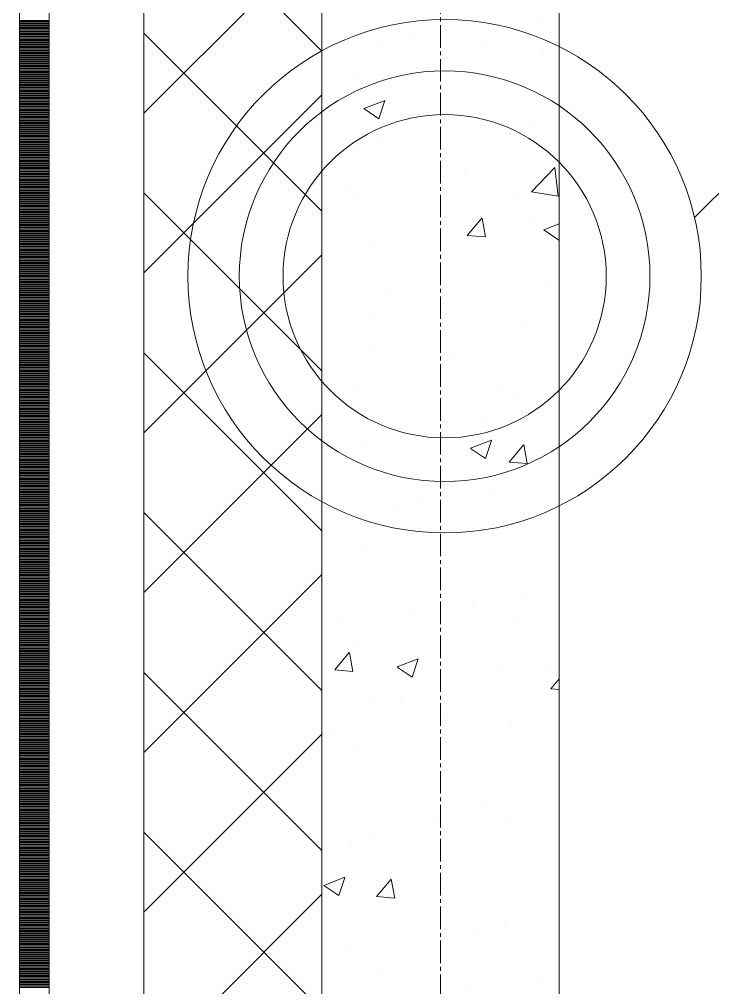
# Model space of a CAD drawing. Header units: millimetres. Extents: x 538266 to 1167394, y 114608 to 637157.
# Drawn here: x 828883 to 829467, y 160672 to 161488 of the extents above; entities that cross this region are included whole.
import ezdxf
from ezdxf.enums import TextEntityAlignment as Align

# ---------------------------------------------------------------- set-up
doc = ezdxf.new("R2010")
doc.units = ezdxf.units.MM
doc.linetypes.add('CENTER2', pattern=[28.575, 19.05, -3.175, 3.175, -3.175])
doc.linetypes.add('DASHED', pattern=[19.05, 12.7, -6.35])
doc.layers.get('Defpoints').update_dxf_attribs({"color": 140})
doc.layers.add('АР_Делит', color=120, linetype='Continuous', lineweight=0, plot=False)
for name, color, linetype, lineweight in [('АР_Стены ПЕНОблок', 52, 'Continuous', 20), ('АР_Тонкая', 254, 'Continuous', 5), ('АР_Утеплитель', 31, 'Continuous', 0), ('АР_Штриховка', 8, 'Continuous', 0)]:
    doc.layers.add(name, color=color, linetype=linetype, lineweight=lineweight)
doc.layers.add('РД_Оси_100', color=7, linetype='Continuous', lineweight=0, true_color=0x525252)
doc.layers.add('ФВ-5', color=7, linetype='Continuous')
doc.styles.add('style1', font='ARIALN.TTF')

# ---------------------------------------------------------------- blocks, each defined once
blk = doc.blocks.new('2_этаж')
at = {"layer": 'АР_Делит', "color": 18, "true_color": 0x000000}
for radius in [216.34, 173.04, 136.21]:
    blk.add_circle((672876.96, 161271.33), radius, dxfattribs=at)
at = {"layer": 'АР_Стены ПЕНОблок', "color": 18, "linetype": 'Continuous', "lineweight": 20, "true_color": 0x000000}
for p, q in [((672773.57, 213213.25), (672773.57, 137013.25)), ((672973.57, 137013.25), (672973.57, 213213.25))]:
    blk.add_line(p, q, dxfattribs=at)
at = {"layer": 'АР_Тонкая', "color": 18, "linetype": 'Continuous', "lineweight": 5, "true_color": 0x000000}
for p, q in [((672518.57, 213213.25), (672518.57, 137013.25)), ((672543.57, 213213.25), (672543.57, 137013.25)), ((672543.57, 137013.25), (672543.57, 213213.25)), ((672623.57, 137013.25), (672623.57, 213213.25))]:
    blk.add_line(p, q, dxfattribs=at)
at = {"layer": 'АР_Утеплитель', "color": 18, "linetype": 'Continuous', "lineweight": 0, "true_color": 0x000000}
for p, q in [((672623.57, 213213.25), (672623.57, 137013.25)), ((672773.57, 137013.25), (672773.57, 213213.25))]:
    blk.add_line(p, q, dxfattribs=at)
at = {"layer": 'АР_Штриховка', "color": 18, "linetype": 'Continuous', "lineweight": 0, "true_color": 0x000000}
for p, q in [((672773.57, 161460.97), (672623.57, 161610.97)), ((672623.57, 161408.84), (672773.57, 161558.84)), ((672518.57, 161487), (672543.57, 161487)), ((672518.57, 161486), (672543.57, 161486)), ((672954.97, 161486.52), (672954.97, 161486.52)), ((672518.57, 161485), (672543.57, 161485)), ((672518.57, 161484), (672543.57, 161484)), ((672518.57, 161483), (672543.57, 161483)), ((672518.57, 161482), (672543.57, 161482)), ((672518.57, 161481), (672543.57, 161481)), ((672518.57, 161480), (672543.57, 161480)), ((672518.57, 161479), (672543.57, 161479)), ((672518.57, 161478), (672543.57, 161478)), ((672518.57, 161477), (672543.57, 161477)), ((672518.57, 161476), (672543.57, 161476)), ((672518.57, 161475), (672543.57, 161475)), ((672518.57, 161474), (672543.57, 161474)), ((672518.57, 161473), (672543.57, 161473)), ((672518.57, 161472), (672543.57, 161472)), ((672518.57, 161471), (672543.57, 161471)), ((672518.57, 161470), (672543.57, 161470)), ((672773.57, 161326.27), (672623.57, 161476.27)), ((672850.28, 161471.3), (672850.28, 161471.3)), ((672518.57, 161469), (672543.57, 161469)), ((672518.57, 161468), (672543.57, 161468)), ((672518.57, 161467), (672543.57, 161467)), ((672518.57, 161466), (672543.57, 161466)), ((672518.57, 161465), (672543.57, 161465)), ((672518.57, 161464), (672543.57, 161464)), ((672518.57, 161463), (672543.57, 161463)), ((672518.57, 161462), (672543.57, 161462)), ((672823.04, 161467.48), (672823.04, 161467.48)), ((672911.76, 161469), (672911.76, 161469)), ((672518.57, 161461), (672543.57, 161461)), ((672518.57, 161460), (672543.57, 161460)), ((672518.57, 161459), (672543.57, 161459)), ((672518.57, 161458), (672543.57, 161458)), ((672518.57, 161457), (672543.57, 161457)), ((672518.57, 161456), (672543.57, 161456)), ((672518.57, 161455), (672543.57, 161455)), ((672518.57, 161454), (672543.57, 161454)), ((672960.32, 161459.65), (672960.32, 161459.65)), ((672518.57, 161453), (672543.57, 161453)), ((672518.57, 161452), (672543.57, 161452)), ((672518.57, 161451), (672543.57, 161451)), ((672518.57, 161450), (672543.57, 161450)), ((672518.57, 161449), (672543.57, 161449)), ((672518.57, 161448), (672543.57, 161448)), ((672518.57, 161447), (672543.57, 161447)), ((672518.57, 161446), (672543.57, 161446)), ((672864.12, 161446.99), (672864.12, 161446.99)), ((672518.57, 161445), (672543.57, 161445)), ((672518.57, 161444), (672543.57, 161444)), ((672518.57, 161443), (672543.57, 161443)), ((672518.57, 161442), (672543.57, 161442)), ((672518.57, 161441), (672543.57, 161441)), ((672518.57, 161440), (672543.57, 161440)), ((672518.57, 161439), (672543.57, 161439)), ((672518.57, 161438), (672543.57, 161438)), ((672518.57, 161437), (672543.57, 161437)), ((672800.53, 161438.62), (672800.53, 161438.62)), ((672903.84, 161437.18), (672903.84, 161437.18)), ((672518.57, 161436), (672543.57, 161436)), ((672518.57, 161435), (672543.57, 161435)), ((672518.57, 161434), (672543.57, 161434)), ((672518.57, 161433), (672543.57, 161433)), ((672518.57, 161432), (672543.57, 161432)), ((672518.57, 161431), (672543.57, 161431)), ((672518.57, 161430), (672543.57, 161430)), ((672518.57, 161429), (672543.57, 161429)), ((672518.57, 161428), (672543.57, 161428)), ((672518.57, 161427), (672543.57, 161427)), ((672518.57, 161426), (672543.57, 161426)), ((672518.57, 161425), (672543.57, 161425)), ((672518.57, 161424), (672543.57, 161424)), ((672518.57, 161423), (672543.57, 161423)), ((672518.57, 161422), (672543.57, 161422)), ((672518.57, 161421), (672543.57, 161421)), ((672623.57, 161274.13), (672773.57, 161424.13)), ((672518.57, 161420), (672543.57, 161420)), ((672518.57, 161419), (672543.57, 161419)), ((672518.57, 161418), (672543.57, 161418)), ((672518.57, 161417), (672543.57, 161417)), ((672518.57, 161416), (672543.57, 161416)), ((672518.57, 161415), (672543.57, 161415)), ((672518.57, 161414), (672543.57, 161414)), ((672518.57, 161413), (672543.57, 161413)), ((672808.87, 161412.63), (672821.51, 161404.11)), ((672808.93, 161412.77), (672826.72, 161419.59)), ((672821.52, 161404.11), (672826.67, 161419.45)), ((672518.57, 161412), (672543.57, 161412)), ((672518.57, 161411), (672543.57, 161411)), ((672518.57, 161410), (672543.57, 161410)), ((672518.57, 161409), (672543.57, 161409)), ((672518.57, 161408), (672543.57, 161408)), ((672518.57, 161407), (672543.57, 161407)), ((672518.57, 161406), (672543.57, 161406)), ((672518.57, 161405), (672543.57, 161405)), ((672518.57, 161404), (672543.57, 161404)), ((672518.57, 161403), (672543.57, 161403)), ((672518.57, 161402), (672543.57, 161402)), ((672518.57, 161401), (672543.57, 161401)), ((672518.57, 161400), (672543.57, 161400)), ((672518.57, 161399), (672543.57, 161399)), ((672518.57, 161398), (672543.57, 161398)), ((672518.57, 161397), (672543.57, 161397)), ((672951.88, 161401.97), (672951.88, 161401.97)), ((672518.57, 161396), (672543.57, 161396)), ((672518.57, 161395), (672543.57, 161395)), ((672518.57, 161394), (672543.57, 161394)), ((672518.57, 161393), (672543.57, 161393)), ((672518.57, 161392), (672543.57, 161392)), ((672518.57, 161391), (672543.57, 161391)), ((672518.57, 161390), (672543.57, 161390)), ((672518.57, 161389), (672543.57, 161389)), ((672518.57, 161388), (672543.57, 161388)), ((672518.57, 161387), (672543.57, 161387)), ((672518.57, 161386), (672543.57, 161386)), ((672518.57, 161385), (672543.57, 161385)), ((672518.57, 161384), (672543.57, 161384)), ((672518.57, 161383), (672543.57, 161383)), ((672518.57, 161382), (672543.57, 161382)), ((672518.57, 161381), (672543.57, 161381)), ((672518.57, 161380), (672543.57, 161380)), ((672819.95, 161382.92), (672819.95, 161382.92)), ((672518.57, 161379), (672543.57, 161379)), ((672518.57, 161378), (672543.57, 161378)), ((672518.57, 161377), (672543.57, 161377)), ((672518.57, 161376), (672543.57, 161376)), ((672518.57, 161375), (672543.57, 161375)), ((672518.57, 161374), (672543.57, 161374)), ((672518.57, 161373), (672543.57, 161373)), ((672518.57, 161372), (672543.57, 161372)), ((672518.57, 161371), (672543.57, 161371)), ((672518.57, 161370), (672543.57, 161370)), ((672518.57, 161369), (672543.57, 161369)), ((672518.57, 161368), (672543.57, 161368)), ((672518.57, 161367), (672543.57, 161367)), ((672518.57, 161366), (672543.57, 161366)), ((672518.57, 161365), (672543.57, 161365)), ((672518.57, 161364), (672543.57, 161364)), ((672518.57, 161363), (672543.57, 161363)), ((672518.57, 161362), (672543.57, 161362)), ((672518.57, 161361), (672543.57, 161361)), ((672518.57, 161360), (672543.57, 161360)), ((672518.57, 161359), (672543.57, 161359)), ((672518.57, 161358), (672543.57, 161358)), ((672518.57, 161357), (672543.57, 161357)), ((672518.57, 161356), (672543.57, 161356)), ((672893.5, 161359.47), (672893.5, 161359.47)), ((672950.09, 161342.46), (672969.88, 161363.08)), ((672972.74, 161338.96), (672969.93, 161363.09)), ((672518.57, 161355), (672543.57, 161355)), ((672518.57, 161354), (672543.57, 161354)), ((672518.57, 161353), (672543.57, 161353)), ((672518.57, 161352), (672543.57, 161352)), ((672518.57, 161351), (672543.57, 161351)), ((672518.57, 161350), (672543.57, 161350)), ((672518.57, 161349), (672543.57, 161349)), ((672518.57, 161348), (672543.57, 161348)), ((672518.57, 161347), (672543.57, 161347)), ((672518.57, 161346), (672543.57, 161346)), ((672518.57, 161345), (672543.57, 161345)), ((672518.57, 161344), (672543.57, 161344)), ((672518.57, 161343), (672543.57, 161343)), ((672518.57, 161342), (672543.57, 161342)), ((672518.57, 161341), (672543.57, 161341)), ((672518.57, 161340), (672543.57, 161340)), ((672518.57, 161339), (672543.57, 161339)), ((672773.57, 161191.57), (672623.57, 161341.57)), ((672797.3, 161346.81), (672797.3, 161346.81)), ((672799.75, 161342.19), (672799.75, 161342.19)), ((672950.13, 161342.38), (672972.72, 161338.87)), ((672518.57, 161338), (672543.57, 161338)), ((672518.57, 161337), (672543.57, 161337)), ((672518.57, 161336), (672543.57, 161336)), ((672518.57, 161335), (672543.57, 161335)), ((672518.57, 161334), (672543.57, 161334)), ((672518.57, 161333), (672543.57, 161333)), ((672518.57, 161332), (672543.57, 161332)), ((672518.57, 161331), (672543.57, 161331)), ((672935.34, 161336.46), (672935.34, 161336.46)), ((672518.57, 161330), (672543.57, 161330)), ((672518.57, 161329), (672543.57, 161329)), ((672518.57, 161328), (672543.57, 161328)), ((672518.57, 161327), (672543.57, 161327)), ((672518.57, 161326), (672543.57, 161326)), ((672518.57, 161325), (672543.57, 161325)), ((672518.57, 161324), (672543.57, 161324)), ((672518.57, 161323), (672543.57, 161323)), ((672518.57, 161322), (672543.57, 161322)), ((672518.57, 161321), (672543.57, 161321)), ((672518.57, 161320), (672543.57, 161320)), ((672518.57, 161319), (672543.57, 161319)), ((672518.57, 161318), (672543.57, 161318)), ((672518.57, 161317), (672543.57, 161317)), ((672518.57, 161316), (672543.57, 161316)), ((672518.57, 161315), (672543.57, 161315)), ((672896.06, 161305.76), (672908.3, 161320.35)), ((672901.27, 161317.45), (672901.27, 161317.45)), ((672911.42, 161304.46), (672908.48, 161320.38)), ((672948.79, 161317.41), (672948.79, 161317.41)), ((672960.55, 161310.5), (672973.57, 161315.5)), ((672518.57, 161314), (672543.57, 161314)), ((672518.57, 161313), (672543.57, 161313)), ((672518.57, 161312), (672543.57, 161312)), ((672518.57, 161311), (672543.57, 161311)), ((672518.57, 161310), (672543.57, 161310)), ((672518.57, 161309), (672543.57, 161309)), ((672518.57, 161308), (672543.57, 161308)), ((672518.57, 161307), (672543.57, 161307)), ((672960.49, 161310.37), (672973.12, 161301.84)), ((672518.57, 161306), (672543.57, 161306)), ((672518.57, 161305), (672543.57, 161305)), ((672518.57, 161304), (672543.57, 161304)), ((672518.57, 161303), (672543.57, 161303)), ((672518.57, 161302), (672543.57, 161302)), ((672518.57, 161301), (672543.57, 161301)), ((672518.57, 161300), (672543.57, 161300)), ((672518.57, 161299), (672543.57, 161299)), ((672816.86, 161298.37), (672816.86, 161298.37)), ((672896.05, 161305.76), (672911.24, 161304.43)), ((672973.13, 161301.84), (672973.57, 161303.14)), ((672518.57, 161298), (672543.57, 161298)), ((672518.57, 161297), (672543.57, 161297)), ((672518.57, 161296), (672543.57, 161296)), ((672518.57, 161295), (672543.57, 161295)), ((672518.57, 161294), (672543.57, 161294)), ((672518.57, 161293), (672543.57, 161293)), ((672518.57, 161292), (672543.57, 161292)), ((672518.57, 161291), (672543.57, 161291)), ((672518.57, 161290), (672543.57, 161290)), ((672518.57, 161289), (672543.57, 161289)), ((672518.57, 161288), (672543.57, 161288)), ((672518.57, 161287), (672543.57, 161287)), ((672518.57, 161286), (672543.57, 161286)), ((672518.57, 161285), (672543.57, 161285)), ((672518.57, 161284), (672543.57, 161284)), ((672518.57, 161283), (672543.57, 161283)), ((672518.57, 161282), (672543.57, 161282)), ((672623.57, 161139.43), (672773.57, 161289.43)), ((672518.57, 161281), (672543.57, 161281)), ((672518.57, 161280), (672543.57, 161280)), ((672518.57, 161279), (672543.57, 161279)), ((672518.57, 161278), (672543.57, 161278)), ((672518.57, 161277), (672543.57, 161277)), ((672518.57, 161276), (672543.57, 161276)), ((672518.57, 161275), (672543.57, 161275)), ((672518.57, 161274), (672543.57, 161274)), ((672518.57, 161273), (672543.57, 161273)), ((672518.57, 161272), (672543.57, 161272)), ((672518.57, 161271), (672543.57, 161271)), ((672518.57, 161270), (672543.57, 161270)), ((672518.57, 161269), (672543.57, 161269)), ((672518.57, 161268), (672543.57, 161268)), ((672518.57, 161267), (672543.57, 161267)), ((672518.57, 161266), (672543.57, 161266)), ((672518.57, 161265), (672543.57, 161265)), ((672518.57, 161264), (672543.57, 161264)), ((672518.57, 161263), (672543.57, 161263)), ((672518.57, 161262), (672543.57, 161262)), ((672518.57, 161261), (672543.57, 161261)), ((672518.57, 161260), (672543.57, 161260)), ((672518.57, 161259), (672543.57, 161259)), ((672518.57, 161258), (672543.57, 161258)), ((672826.68, 161259.29), (672826.68, 161259.29)), ((672962.13, 161261.68), (672962.13, 161261.68)), ((672518.57, 161257), (672543.57, 161257)), ((672518.57, 161256), (672543.57, 161256)), ((672518.57, 161255), (672543.57, 161255)), ((672518.57, 161254), (672543.57, 161254)), ((672518.57, 161253), (672543.57, 161253)), ((672518.57, 161252), (672543.57, 161252)), ((672518.57, 161251), (672543.57, 161251)), ((672518.57, 161250), (672543.57, 161250)), ((672518.57, 161249), (672543.57, 161249)), ((672518.57, 161248), (672543.57, 161248)), ((672518.57, 161247), (672543.57, 161247)), ((672518.57, 161246), (672543.57, 161246)), ((672518.57, 161245), (672543.57, 161245)), ((672518.57, 161244), (672543.57, 161244)), ((672518.57, 161243), (672543.57, 161243)), ((672518.57, 161242), (672543.57, 161242)), ((672518.57, 161241), (672543.57, 161241)), ((672518.57, 161240), (672543.57, 161240)), ((672518.57, 161239), (672543.57, 161239)), ((672518.57, 161238), (672543.57, 161238)), ((672518.57, 161237), (672543.57, 161237)), ((672518.57, 161236), (672543.57, 161236)), ((672518.57, 161235), (672543.57, 161235)), ((672518.57, 161234), (672543.57, 161234)), ((672518.57, 161233), (672543.57, 161233)), ((672814.01, 161236.25), (672814.01, 161236.25)), ((672518.57, 161232), (672543.57, 161232)), ((672518.57, 161231), (672543.57, 161231)), ((672518.57, 161230), (672543.57, 161230)), ((672518.57, 161229), (672543.57, 161229)), ((672518.57, 161228), (672543.57, 161228)), ((672518.57, 161227), (672543.57, 161227)), ((672518.57, 161226), (672543.57, 161226)), ((672518.57, 161225), (672543.57, 161225)), ((672945.7, 161232.86), (672945.7, 161232.86)), ((672518.57, 161224), (672543.57, 161224)), ((672518.57, 161223), (672543.57, 161223)), ((672518.57, 161222), (672543.57, 161222)), ((672518.57, 161221), (672543.57, 161221)), ((672518.57, 161220), (672543.57, 161220)), ((672518.57, 161219), (672543.57, 161219)), ((672518.57, 161218), (672543.57, 161218)), ((672518.57, 161217), (672543.57, 161217)), ((672518.57, 161216), (672543.57, 161216)), ((672518.57, 161215), (672543.57, 161215)), ((672518.57, 161214), (672543.57, 161214)), ((672518.57, 161213), (672543.57, 161213)), ((672518.57, 161212), (672543.57, 161212)), ((672518.57, 161211), (672543.57, 161211)), ((672518.57, 161210), (672543.57, 161210)), ((672518.57, 161209), (672543.57, 161209)), ((672813.78, 161213.81), (672813.78, 161213.81)), ((672518.57, 161208), (672543.57, 161208)), ((672518.57, 161207), (672543.57, 161207)), ((672518.57, 161206), (672543.57, 161206)), ((672518.57, 161205), (672543.57, 161205)), ((672518.57, 161204), (672543.57, 161204)), ((672518.57, 161203), (672543.57, 161203)), ((672518.57, 161202), (672543.57, 161202)), ((672518.57, 161201), (672543.57, 161201)), ((672773.57, 161056.86), (672623.57, 161206.86)), ((672885.88, 161206.67), (672885.88, 161206.67)), ((672518.57, 161200), (672543.57, 161200)), ((672518.57, 161199), (672543.57, 161199)), ((672518.57, 161198), (672543.57, 161198)), ((672518.57, 161197), (672543.57, 161197)), ((672518.57, 161196), (672543.57, 161196)), ((672518.57, 161195), (672543.57, 161195)), ((672518.57, 161194), (672543.57, 161194)), ((672518.57, 161193), (672543.57, 161193)), ((672518.57, 161192), (672543.57, 161192)), ((672518.57, 161191), (672543.57, 161191)), ((672518.57, 161190), (672543.57, 161190)), ((672518.57, 161189), (672543.57, 161189)), ((672518.57, 161188), (672543.57, 161188)), ((672518.57, 161187), (672543.57, 161187)), ((672518.57, 161186), (672543.57, 161186)), ((672518.57, 161185), (672543.57, 161185)), ((672518.57, 161184), (672543.57, 161184)), ((672518.57, 161183), (672543.57, 161183)), ((672518.57, 161182), (672543.57, 161182)), ((672518.57, 161181), (672543.57, 161181)), ((672518.57, 161180), (672543.57, 161180)), ((672518.57, 161179), (672543.57, 161179)), ((672518.57, 161178), (672543.57, 161178)), ((672518.57, 161177), (672543.57, 161177)), ((672518.57, 161176), (672543.57, 161176)), ((672803.84, 161178.28), (672803.84, 161178.28)), ((672920.27, 161180.23), (672920.27, 161180.23)), ((672518.57, 161175), (672543.57, 161175)), ((672518.57, 161174), (672543.57, 161174)), ((672518.57, 161173), (672543.57, 161173)), ((672518.57, 161172), (672543.57, 161172)), ((672518.57, 161171), (672543.57, 161171)), ((672518.57, 161170), (672543.57, 161170)), ((672518.57, 161169), (672543.57, 161169)), ((672518.57, 161168), (672543.57, 161168)), ((672939.43, 161172.55), (672939.43, 161172.55)), ((672518.57, 161167), (672543.57, 161167)), ((672518.57, 161166), (672543.57, 161166)), ((672518.57, 161165), (672543.57, 161165)), ((672518.57, 161164), (672543.57, 161164)), ((672518.57, 161163), (672543.57, 161163)), ((672518.57, 161162), (672543.57, 161162)), ((672518.57, 161161), (672543.57, 161161)), ((672518.57, 161160), (672543.57, 161160)), ((672518.57, 161159), (672543.57, 161159)), ((672518.57, 161158), (672543.57, 161158)), ((672518.57, 161157), (672543.57, 161157)), ((672518.57, 161156), (672543.57, 161156)), ((672518.57, 161155), (672543.57, 161155)), ((672518.57, 161154), (672543.57, 161154)), ((672518.57, 161153), (672543.57, 161153)), ((672518.57, 161152), (672543.57, 161152)), ((672623.57, 161004.73), (672773.57, 161154.73)), ((672518.57, 161151), (672543.57, 161151)), ((672518.57, 161150), (672543.57, 161150)), ((672518.57, 161149), (672543.57, 161149)), ((672518.57, 161148), (672543.57, 161148)), ((672518.57, 161147), (672543.57, 161147)), ((672518.57, 161146), (672543.57, 161146)), ((672518.57, 161145), (672543.57, 161145)), ((672518.57, 161144), (672543.57, 161144)), ((672911.01, 161147.37), (672911.01, 161147.37)), ((672942.61, 161148.3), (672942.61, 161148.3)), ((672518.57, 161143), (672543.57, 161143)), ((672518.57, 161142), (672543.57, 161142)), ((672518.57, 161141), (672543.57, 161141)), ((672518.57, 161140), (672543.57, 161140)), ((672518.57, 161139), (672543.57, 161139)), ((672518.57, 161138), (672543.57, 161138)), ((672518.57, 161137), (672543.57, 161137)), ((672518.57, 161136), (672543.57, 161136)), ((672518.57, 161135), (672543.57, 161135)), ((672518.57, 161134), (672543.57, 161134)), ((672518.57, 161133), (672543.57, 161133)), ((672518.57, 161132), (672543.57, 161132)), ((672518.57, 161131), (672543.57, 161131)), ((672518.57, 161130), (672543.57, 161130)), ((672518.57, 161129), (672543.57, 161129)), ((672518.57, 161128), (672543.57, 161128)), ((672518.57, 161127), (672543.57, 161127)), ((672810.69, 161129.26), (672810.69, 161129.26)), ((672898.75, 161126.31), (672916.53, 161133.14)), ((672911.33, 161117.65), (672916.48, 161133)), ((672931.3, 161114.7), (672943.54, 161129.3)), ((672946.66, 161113.41), (672943.73, 161129.33)), ((672518.57, 161126), (672543.57, 161126)), ((672518.57, 161125), (672543.57, 161125)), ((672518.57, 161124), (672543.57, 161124)), ((672518.57, 161123), (672543.57, 161123)), ((672518.57, 161122), (672543.57, 161122)), ((672518.57, 161121), (672543.57, 161121)), ((672518.57, 161120), (672543.57, 161120)), ((672518.57, 161119), (672543.57, 161119)), ((672898.68, 161126.18), (672911.32, 161117.66)), ((672518.57, 161118), (672543.57, 161118)), ((672518.57, 161117), (672543.57, 161117)), ((672518.57, 161116), (672543.57, 161116)), ((672518.57, 161115), (672543.57, 161115)), ((672518.57, 161114), (672543.57, 161114)), ((672518.57, 161113), (672543.57, 161113)), ((672518.57, 161112), (672543.57, 161112)), ((672518.57, 161111), (672543.57, 161111)), ((672931.3, 161114.7), (672946.48, 161113.37)), ((672518.57, 161110), (672543.57, 161110)), ((672518.57, 161109), (672543.57, 161109)), ((672518.57, 161108), (672543.57, 161108)), ((672518.57, 161107), (672543.57, 161107)), ((672518.57, 161106), (672543.57, 161106)), ((672518.57, 161105), (672543.57, 161105)), ((672518.57, 161104), (672543.57, 161104)), ((672518.57, 161103), (672543.57, 161103)), ((672518.57, 161102), (672543.57, 161102)), ((672518.57, 161101), (672543.57, 161101)), ((672518.57, 161100), (672543.57, 161100)), ((672518.57, 161099), (672543.57, 161099)), ((672518.57, 161098), (672543.57, 161098)), ((672518.57, 161097), (672543.57, 161097)), ((672518.57, 161096), (672543.57, 161096)), ((672518.57, 161095), (672543.57, 161095)), ((672518.57, 161094), (672543.57, 161094)), ((672518.57, 161093), (672543.57, 161093)), ((672518.57, 161092), (672543.57, 161092)), ((672518.57, 161091), (672543.57, 161091)), ((672518.57, 161090), (672543.57, 161090)), ((672518.57, 161089), (672543.57, 161089)), ((672518.57, 161088), (672543.57, 161088)), ((672518.57, 161087), (672543.57, 161087)), ((672518.57, 161086), (672543.57, 161086)), ((672917.04, 161088.42), (672917.04, 161088.42)), ((672518.57, 161085), (672543.57, 161085)), ((672518.57, 161084), (672543.57, 161084)), ((672518.57, 161083), (672543.57, 161083)), ((672518.57, 161082), (672543.57, 161082)), ((672518.57, 161081), (672543.57, 161081)), ((672518.57, 161080), (672543.57, 161080)), ((672518.57, 161079), (672543.57, 161079)), ((672518.57, 161078), (672543.57, 161078)), ((672853.45, 161080.05), (672853.45, 161080.05)), ((672518.57, 161077), (672543.57, 161077)), ((672518.57, 161076), (672543.57, 161076)), ((672518.57, 161075), (672543.57, 161075)), ((672518.57, 161074), (672543.57, 161074)), ((672518.57, 161073), (672543.57, 161073)), ((672518.57, 161072), (672543.57, 161072)), ((672518.57, 161071), (672543.57, 161071)), ((672518.57, 161070), (672543.57, 161070)), ((672773.57, 160922.16), (672623.57, 161072.16)), ((672835.34, 161077.56), (672835.34, 161077.56)), ((672970.93, 161071.83), (672970.93, 161071.83)), ((672518.57, 161069), (672543.57, 161069)), ((672518.57, 161068), (672543.57, 161068)), ((672518.57, 161067), (672543.57, 161067)), ((672518.57, 161066), (672543.57, 161066)), ((672518.57, 161065), (672543.57, 161065)), ((672518.57, 161064), (672543.57, 161064)), ((672518.57, 161063), (672543.57, 161063)), ((672518.57, 161062), (672543.57, 161062)), ((672939.52, 161063.75), (672939.52, 161063.75)), ((672518.57, 161061), (672543.57, 161061)), ((672518.57, 161060), (672543.57, 161060)), ((672518.57, 161059), (672543.57, 161059)), ((672518.57, 161058), (672543.57, 161058)), ((672518.57, 161057), (672543.57, 161057)), ((672518.57, 161056), (672543.57, 161056)), ((672518.57, 161055), (672543.57, 161055)), ((672518.57, 161054), (672543.57, 161054)), ((672518.57, 161053), (672543.57, 161053)), ((672518.57, 161052), (672543.57, 161052)), ((672518.57, 161051), (672543.57, 161051)), ((672518.57, 161050), (672543.57, 161050)), ((672518.57, 161049), (672543.57, 161049)), ((672518.57, 161048), (672543.57, 161048)), ((672518.57, 161047), (672543.57, 161047)), ((672518.57, 161046), (672543.57, 161046)), ((672518.57, 161045), (672543.57, 161045)), ((672518.57, 161044), (672543.57, 161044)), ((672518.57, 161043), (672543.57, 161043)), ((672518.57, 161042), (672543.57, 161042)), ((672518.57, 161041), (672543.57, 161041)), ((672518.57, 161040), (672543.57, 161040)), ((672518.57, 161039), (672543.57, 161039)), ((672518.57, 161038), (672543.57, 161038)), ((672807.6, 161044.7), (672807.6, 161044.7)), ((672518.57, 161037), (672543.57, 161037)), ((672518.57, 161036), (672543.57, 161036)), ((672518.57, 161035), (672543.57, 161035)), ((672518.57, 161034), (672543.57, 161034)), ((672518.57, 161033), (672543.57, 161033)), ((672518.57, 161032), (672543.57, 161032)), ((672518.57, 161031), (672543.57, 161031)), ((672518.57, 161030), (672543.57, 161030)), ((672518.57, 161029), (672543.57, 161029)), ((672518.57, 161028), (672543.57, 161028)), ((672518.57, 161027), (672543.57, 161027)), ((672518.57, 161026), (672543.57, 161026)), ((672518.57, 161025), (672543.57, 161025)), ((672518.57, 161024), (672543.57, 161024)), ((672518.57, 161023), (672543.57, 161023)), ((672518.57, 161022), (672543.57, 161022)), ((672518.57, 161021), (672543.57, 161021)), ((672518.57, 161020), (672543.57, 161020)), ((672518.57, 161019), (672543.57, 161019)), ((672518.57, 161018), (672543.57, 161018)), ((672518.57, 161017), (672543.57, 161017)), ((672518.57, 161016), (672543.57, 161016)), ((672518.57, 161015), (672543.57, 161015)), ((672518.57, 161014), (672543.57, 161014)), ((672518.57, 161013), (672543.57, 161013)), ((672623.57, 160870.02), (672773.57, 161020.02)), ((672518.57, 161012), (672543.57, 161012)), ((672518.57, 161011), (672543.57, 161011)), ((672518.57, 161010), (672543.57, 161010)), ((672518.57, 161009), (672543.57, 161009)), ((672518.57, 161008), (672543.57, 161008)), ((672518.57, 161007), (672543.57, 161007)), ((672518.57, 161006), (672543.57, 161006)), ((672518.57, 161005), (672543.57, 161005)), ((672518.57, 161004), (672543.57, 161004)), ((672518.57, 161003), (672543.57, 161003)), ((672518.57, 161002), (672543.57, 161002)), ((672518.57, 161001), (672543.57, 161001)), ((672518.57, 161000), (672543.57, 161000)), ((672518.57, 160999), (672543.57, 160999)), ((672518.57, 160998), (672543.57, 160998)), ((672518.57, 160997), (672543.57, 160997)), ((672946.42, 161000.91), (672946.42, 161000.91)), ((672518.57, 160996), (672543.57, 160996)), ((672518.57, 160995), (672543.57, 160995)), ((672518.57, 160994), (672543.57, 160994)), ((672518.57, 160993), (672543.57, 160993)), ((672518.57, 160992), (672543.57, 160992)), ((672518.57, 160991), (672543.57, 160991)), ((672518.57, 160990), (672543.57, 160990)), ((672518.57, 160989), (672543.57, 160989)), ((672850.22, 160988.24), (672850.22, 160988.24)), ((672900.52, 160995.81), (672900.52, 160995.81)), ((672518.57, 160988), (672543.57, 160988)), ((672518.57, 160987), (672543.57, 160987)), ((672518.57, 160986), (672543.57, 160986)), ((672518.57, 160985), (672543.57, 160985)), ((672518.57, 160984), (672543.57, 160984)), ((672518.57, 160983), (672543.57, 160983)), ((672518.57, 160982), (672543.57, 160982)), ((672518.57, 160981), (672543.57, 160981)), ((672518.57, 160980), (672543.57, 160980)), ((672518.57, 160979), (672543.57, 160979)), ((672518.57, 160978), (672543.57, 160978)), ((672518.57, 160977), (672543.57, 160977)), ((672518.57, 160976), (672543.57, 160976)), ((672518.57, 160975), (672543.57, 160975)), ((672518.57, 160974), (672543.57, 160974)), ((672518.57, 160973), (672543.57, 160973)), ((672518.57, 160972), (672543.57, 160972)), ((672786.63, 160979.87), (672786.63, 160979.87)), ((672936.43, 160979.19), (672936.43, 160979.19)), ((672518.57, 160971), (672543.57, 160971)), ((672518.57, 160970), (672543.57, 160970)), ((672518.57, 160969), (672543.57, 160969)), ((672518.57, 160968), (672543.57, 160968)), ((672518.57, 160967), (672543.57, 160967)), ((672518.57, 160966), (672543.57, 160966)), ((672518.57, 160965), (672543.57, 160965)), ((672518.57, 160964), (672543.57, 160964)), ((672518.57, 160963), (672543.57, 160963)), ((672518.57, 160962), (672543.57, 160962)), ((672518.57, 160961), (672543.57, 160961)), ((672518.57, 160960), (672543.57, 160960)), ((672518.57, 160959), (672543.57, 160959)), ((672518.57, 160958), (672543.57, 160958)), ((672518.57, 160957), (672543.57, 160957)), ((672518.57, 160956), (672543.57, 160956)), ((672804.51, 160960.15), (672804.51, 160960.15)), ((672518.57, 160955), (672543.57, 160955)), ((672518.57, 160954), (672543.57, 160954)), ((672518.57, 160953), (672543.57, 160953)), ((672518.57, 160952), (672543.57, 160952)), ((672518.57, 160951), (672543.57, 160951)), ((672518.57, 160950), (672543.57, 160950)), ((672518.57, 160949), (672543.57, 160949)), ((672518.57, 160948), (672543.57, 160948)), ((672784.36, 160939.59), (672796.6, 160954.18)), ((672785.88, 160947.76), (672785.88, 160947.76)), ((672799.72, 160938.29), (672796.79, 160954.21)), ((672836.94, 160942.12), (672854.73, 160948.95)), ((672849.53, 160933.46), (672854.68, 160948.81)), ((672518.57, 160947), (672543.57, 160947)), ((672518.57, 160946), (672543.57, 160946)), ((672518.57, 160945), (672543.57, 160945)), ((672518.57, 160944), (672543.57, 160944)), ((672518.57, 160943), (672543.57, 160943)), ((672518.57, 160942), (672543.57, 160942)), ((672518.57, 160941), (672543.57, 160941)), ((672518.57, 160940), (672543.57, 160940)), ((672784.36, 160939.58), (672799.54, 160938.25)), ((672836.88, 160941.99), (672849.52, 160933.47)), ((672921.47, 160942.04), (672921.47, 160942.04)), ((672961.39, 160940.04), (672961.39, 160940.04)), ((672518.57, 160939), (672543.57, 160939)), ((672518.57, 160938), (672543.57, 160938)), ((672518.57, 160937), (672543.57, 160937)), ((672518.57, 160936), (672543.57, 160936)), ((672518.57, 160935), (672543.57, 160935)), ((672518.57, 160934), (672543.57, 160934)), ((672518.57, 160933), (672543.57, 160933)), ((672518.57, 160932), (672543.57, 160932)), ((672518.57, 160931), (672543.57, 160931)), ((672773.57, 160787.46), (672623.57, 160937.46)), ((672966.54, 160923.65), (672973.57, 160932.02)), ((672518.57, 160930), (672543.57, 160930)), ((672518.57, 160929), (672543.57, 160929)), ((672518.57, 160928), (672543.57, 160928)), ((672518.57, 160927), (672543.57, 160927)), ((672518.57, 160926), (672543.57, 160926)), ((672518.57, 160925), (672543.57, 160925)), ((672518.57, 160924), (672543.57, 160924)), ((672518.57, 160923), (672543.57, 160923)), ((672966.54, 160923.64), (672973.57, 160923.03)), ((672518.57, 160922), (672543.57, 160922)), ((672518.57, 160921), (672543.57, 160921)), ((672518.57, 160920), (672543.57, 160920)), ((672518.57, 160919), (672543.57, 160919)), ((672518.57, 160918), (672543.57, 160918)), ((672518.57, 160917), (672543.57, 160917)), ((672518.57, 160916), (672543.57, 160916)), ((672518.57, 160915), (672543.57, 160915)), ((672813.26, 160914.62), (672813.26, 160914.62)), ((672518.57, 160914), (672543.57, 160914)), ((672518.57, 160913), (672543.57, 160913)), ((672518.57, 160912), (672543.57, 160912)), ((672518.57, 160911), (672543.57, 160911)), ((672518.57, 160910), (672543.57, 160910)), ((672518.57, 160909), (672543.57, 160909)), ((672518.57, 160908), (672543.57, 160908)), ((672518.57, 160907), (672543.57, 160907)), ((672839.44, 160913.65), (672839.44, 160913.65)), ((672518.57, 160906), (672543.57, 160906)), ((672518.57, 160905), (672543.57, 160905)), ((672518.57, 160904), (672543.57, 160904)), ((672518.57, 160903), (672543.57, 160903)), ((672518.57, 160902), (672543.57, 160902)), ((672518.57, 160901), (672543.57, 160901)), ((672518.57, 160900), (672543.57, 160900)), ((672518.57, 160899), (672543.57, 160899)), ((672879.6, 160900.72), (672879.6, 160900.72)), ((672518.57, 160898), (672543.57, 160898)), ((672518.57, 160897), (672543.57, 160897)), ((672518.57, 160896), (672543.57, 160896)), ((672518.57, 160895), (672543.57, 160895)), ((672518.57, 160894), (672543.57, 160894)), ((672518.57, 160893), (672543.57, 160893)), ((672518.57, 160892), (672543.57, 160892)), ((672518.57, 160891), (672543.57, 160891)), ((672933.35, 160894.64), (672933.35, 160894.64)), ((672518.57, 160890), (672543.57, 160890)), ((672518.57, 160889), (672543.57, 160889)), ((672518.57, 160888), (672543.57, 160888)), ((672518.57, 160887), (672543.57, 160887)), ((672518.57, 160886), (672543.57, 160886)), ((672518.57, 160885), (672543.57, 160885)), ((672518.57, 160884), (672543.57, 160884)), ((672518.57, 160883), (672543.57, 160883)), ((672518.57, 160882), (672543.57, 160882)), ((672623.57, 160735.32), (672773.57, 160885.32)), ((672783.4, 160888.06), (672783.4, 160888.06)), ((672518.57, 160881), (672543.57, 160881)), ((672518.57, 160880), (672543.57, 160880)), ((672518.57, 160879), (672543.57, 160879)), ((672518.57, 160878), (672543.57, 160878)), ((672518.57, 160877), (672543.57, 160877)), ((672518.57, 160876), (672543.57, 160876)), ((672518.57, 160875), (672543.57, 160875)), ((672518.57, 160874), (672543.57, 160874)), ((672801.42, 160875.59), (672801.42, 160875.59)), ((672518.57, 160873), (672543.57, 160873)), ((672518.57, 160872), (672543.57, 160872)), ((672518.57, 160871), (672543.57, 160871)), ((672518.57, 160870), (672543.57, 160870)), ((672518.57, 160869), (672543.57, 160869)), ((672518.57, 160868), (672543.57, 160868)), ((672518.57, 160867), (672543.57, 160867)), ((672518.57, 160866), (672543.57, 160866)), ((672518.57, 160865), (672543.57, 160865)), ((672518.57, 160864), (672543.57, 160864)), ((672518.57, 160863), (672543.57, 160863)), ((672518.57, 160862), (672543.57, 160862)), ((672518.57, 160861), (672543.57, 160861)), ((672518.57, 160860), (672543.57, 160860)), ((672518.57, 160859), (672543.57, 160859)), ((672518.57, 160858), (672543.57, 160858)), ((672518.57, 160857), (672543.57, 160857)), ((672518.57, 160856), (672543.57, 160856)), ((672518.57, 160855), (672543.57, 160855)), ((672518.57, 160854), (672543.57, 160854)), ((672518.57, 160853), (672543.57, 160853)), ((672518.57, 160852), (672543.57, 160852)), ((672518.57, 160851), (672543.57, 160851)), ((672518.57, 160850), (672543.57, 160850)), ((672518.57, 160849), (672543.57, 160849)), ((672518.57, 160848), (672543.57, 160848)), ((672518.57, 160847), (672543.57, 160847)), ((672518.57, 160846), (672543.57, 160846)), ((672518.57, 160845), (672543.57, 160845)), ((672518.57, 160844), (672543.57, 160844)), ((672518.57, 160843), (672543.57, 160843)), ((672518.57, 160842), (672543.57, 160842)), ((672518.57, 160841), (672543.57, 160841)), ((672518.57, 160840), (672543.57, 160840)), ((672518.57, 160839), (672543.57, 160839)), ((672518.57, 160838), (672543.57, 160838)), ((672518.57, 160837), (672543.57, 160837)), ((672518.57, 160836), (672543.57, 160836)), ((672518.57, 160835), (672543.57, 160835)), ((672518.57, 160834), (672543.57, 160834)), ((672518.57, 160833), (672543.57, 160833)), ((672518.57, 160832), (672543.57, 160832)), ((672518.57, 160831), (672543.57, 160831)), ((672518.57, 160830), (672543.57, 160830)), ((672518.57, 160829), (672543.57, 160829)), ((672518.57, 160828), (672543.57, 160828)), ((672518.57, 160827), (672543.57, 160827)), ((672518.57, 160826), (672543.57, 160826)), ((672518.57, 160825), (672543.57, 160825)), ((672910.26, 160825.73), (672910.26, 160825.73)), ((672518.57, 160824), (672543.57, 160824)), ((672518.57, 160823), (672543.57, 160823)), ((672518.57, 160822), (672543.57, 160822)), ((672518.57, 160821), (672543.57, 160821)), ((672518.57, 160820), (672543.57, 160820)), ((672518.57, 160819), (672543.57, 160819)), ((672518.57, 160818), (672543.57, 160818)), ((672518.57, 160817), (672543.57, 160817)), ((672973.19, 160821.66), (672973.19, 160821.66)), ((672518.57, 160816), (672543.57, 160816)), ((672518.57, 160815), (672543.57, 160815)), ((672518.57, 160814), (672543.57, 160814)), ((672518.57, 160813), (672543.57, 160813)), ((672518.57, 160812), (672543.57, 160812)), ((672518.57, 160811), (672543.57, 160811)), ((672518.57, 160810), (672543.57, 160810)), ((672518.57, 160809), (672543.57, 160809)), ((672870.94, 160812.92), (672870.94, 160812.92)), ((672930.26, 160810.08), (672930.26, 160810.08)), ((672518.57, 160808), (672543.57, 160808)), ((672518.57, 160807), (672543.57, 160807)), ((672518.57, 160806), (672543.57, 160806)), ((672518.57, 160805), (672543.57, 160805)), ((672518.57, 160804), (672543.57, 160804)), ((672518.57, 160803), (672543.57, 160803)), ((672518.57, 160802), (672543.57, 160802)), ((672518.57, 160801), (672543.57, 160801)), ((672773.57, 160652.75), (672623.57, 160802.75)), ((672812.78, 160800.54), (672812.78, 160800.54)), ((672518.57, 160800), (672543.57, 160800)), ((672518.57, 160799), (672543.57, 160799)), ((672518.57, 160798), (672543.57, 160798)), ((672518.57, 160797), (672543.57, 160797)), ((672518.57, 160796), (672543.57, 160796)), ((672518.57, 160795), (672543.57, 160795)), ((672518.57, 160794), (672543.57, 160794)), ((672518.57, 160793), (672543.57, 160793)), ((672518.57, 160792), (672543.57, 160792)), ((672518.57, 160791), (672543.57, 160791)), ((672518.57, 160790), (672543.57, 160790)), ((672518.57, 160789), (672543.57, 160789)), ((672518.57, 160788), (672543.57, 160788)), ((672518.57, 160787), (672543.57, 160787)), ((672518.57, 160786), (672543.57, 160786)), ((672518.57, 160785), (672543.57, 160785)), ((672798.33, 160791.04), (672798.33, 160791.04)), ((672518.57, 160784), (672543.57, 160784)), ((672518.57, 160783), (672543.57, 160783)), ((672518.57, 160782), (672543.57, 160782)), ((672518.57, 160781), (672543.57, 160781)), ((672518.57, 160780), (672543.57, 160780)), ((672518.57, 160779), (672543.57, 160779)), ((672518.57, 160778), (672543.57, 160778)), ((672518.57, 160777), (672543.57, 160777)), ((672518.57, 160776), (672543.57, 160776)), ((672518.57, 160775), (672543.57, 160775)), ((672518.57, 160774), (672543.57, 160774)), ((672518.57, 160773), (672543.57, 160773)), ((672518.57, 160772), (672543.57, 160772)), ((672518.57, 160771), (672543.57, 160771)), ((672518.57, 160770), (672543.57, 160770)), ((672518.57, 160769), (672543.57, 160769)), ((672518.57, 160768), (672543.57, 160768)), ((672518.57, 160767), (672543.57, 160767)), ((672518.57, 160766), (672543.57, 160766)), ((672518.57, 160765), (672543.57, 160765)), ((672518.57, 160764), (672543.57, 160764)), ((672518.57, 160763), (672543.57, 160763)), ((672518.57, 160762), (672543.57, 160762)), ((672518.57, 160761), (672543.57, 160761)), ((672518.57, 160760), (672543.57, 160760)), ((672775.14, 160757.94), (672792.93, 160764.76)), ((672787.73, 160749.28), (672792.88, 160764.63)), ((672819.6, 160748.53), (672831.85, 160763.12)), ((672834.97, 160747.23), (672832.03, 160763.15)), ((672518.57, 160759), (672543.57, 160759)), ((672518.57, 160758), (672543.57, 160758)), ((672518.57, 160757), (672543.57, 160757)), ((672518.57, 160756), (672543.57, 160756)), ((672518.57, 160755), (672543.57, 160755)), ((672518.57, 160754), (672543.57, 160754)), ((672518.57, 160753), (672543.57, 160753)), ((672518.57, 160752), (672543.57, 160752)), ((672775.08, 160757.8), (672787.71, 160749.28)), ((672518.57, 160751), (672543.57, 160751)), ((672518.57, 160750), (672543.57, 160750)), ((672518.57, 160749), (672543.57, 160749)), ((672518.57, 160748), (672543.57, 160748)), ((672518.57, 160747), (672543.57, 160747)), ((672518.57, 160746), (672543.57, 160746)), ((672518.57, 160745), (672543.57, 160745)), ((672518.57, 160744), (672543.57, 160744)), ((672623.57, 160600.61), (672773.57, 160750.61)), ((672819.6, 160748.53), (672834.78, 160747.2)), ((672518.57, 160743), (672543.57, 160743)), ((672518.57, 160742), (672543.57, 160742)), ((672518.57, 160741), (672543.57, 160741)), ((672518.57, 160740), (672543.57, 160740)), ((672518.57, 160739), (672543.57, 160739)), ((672518.57, 160738), (672543.57, 160738)), ((672518.57, 160737), (672543.57, 160737)), ((672518.57, 160736), (672543.57, 160736)), ((672518.57, 160735), (672543.57, 160735)), ((672518.57, 160734), (672543.57, 160734)), ((672518.57, 160733), (672543.57, 160733)), ((672518.57, 160732), (672543.57, 160732)), ((672518.57, 160731), (672543.57, 160731)), ((672518.57, 160730), (672543.57, 160730)), ((672518.57, 160729), (672543.57, 160729)), ((672518.57, 160728), (672543.57, 160728)), ((672518.57, 160727), (672543.57, 160727)), ((672969.96, 160729.85), (672969.96, 160729.85)), ((672518.57, 160726), (672543.57, 160726)), ((672518.57, 160725), (672543.57, 160725)), ((672518.57, 160724), (672543.57, 160724)), ((672518.57, 160723), (672543.57, 160723)), ((672518.57, 160722), (672543.57, 160722)), ((672518.57, 160721), (672543.57, 160721)), ((672518.57, 160720), (672543.57, 160720)), ((672518.57, 160719), (672543.57, 160719)), ((672906.37, 160721.48), (672906.37, 160721.48)), ((672927.17, 160725.53), (672927.17, 160725.53)), ((672518.57, 160718), (672543.57, 160718)), ((672518.57, 160717), (672543.57, 160717)), ((672518.57, 160716), (672543.57, 160716)), ((672518.57, 160715), (672543.57, 160715)), ((672518.57, 160714), (672543.57, 160714)), ((672518.57, 160713), (672543.57, 160713)), ((672518.57, 160712), (672543.57, 160712)), ((672518.57, 160711), (672543.57, 160711)), ((672518.57, 160710), (672543.57, 160710)), ((672518.57, 160709), (672543.57, 160709)), ((672518.57, 160708), (672543.57, 160708)), ((672518.57, 160707), (672543.57, 160707)), ((672518.57, 160706), (672543.57, 160706)), ((672518.57, 160705), (672543.57, 160705)), ((672518.57, 160704), (672543.57, 160704)), ((672518.57, 160703), (672543.57, 160703)), ((672795.24, 160706.48), (672795.24, 160706.48)), ((672518.57, 160702), (672543.57, 160702)), ((672518.57, 160701), (672543.57, 160701)), ((672518.57, 160700), (672543.57, 160700)), ((672518.57, 160699), (672543.57, 160699)), ((672518.57, 160698), (672543.57, 160698)), ((672518.57, 160697), (672543.57, 160697)), ((672518.57, 160696), (672543.57, 160696)), ((672518.57, 160695), (672543.57, 160695)), ((672518.57, 160694), (672543.57, 160694)), ((672518.57, 160693), (672543.57, 160693)), ((672518.57, 160692), (672543.57, 160692)), ((672518.57, 160691), (672543.57, 160691)), ((672518.57, 160690), (672543.57, 160690)), ((672518.57, 160689), (672543.57, 160689)), ((672518.57, 160688), (672543.57, 160688)), ((672518.57, 160687), (672543.57, 160687)), ((672518.57, 160686), (672543.57, 160686)), ((672518.57, 160685), (672543.57, 160685)), ((672518.57, 160684), (672543.57, 160684)), ((672518.57, 160683), (672543.57, 160683)), ((672518.57, 160682), (672543.57, 160682)), ((672518.57, 160681), (672543.57, 160681)), ((672518.57, 160680), (672543.57, 160680)), ((672518.57, 160679), (672543.57, 160679)), ((672518.57, 160678), (672543.57, 160678)), ((672821.48, 160683.13), (672821.48, 160683.13)), ((672518.57, 160677), (672543.57, 160677)), ((672518.57, 160676), (672543.57, 160676)), ((672518.57, 160675), (672543.57, 160675)), ((672518.57, 160674), (672543.57, 160674)), ((672518.57, 160673), (672543.57, 160673)), ((672518.57, 160672), (672543.57, 160672)), ((672899.77, 160674.17), (672899.77, 160674.17)), ((672957.07, 160677.4), (672957.07, 160677.4))]:
    blk.add_line(p, q, dxfattribs=at)
at = {"layer": 'Defpoints', "color": 18, "true_color": 0x000000, "style": 'style1'}
for p in [(677970.57, 219836.39), (678101.19, 211681.39)]:
    blk.add_attdef('АР-ПОМЕЩЕНИЕ:НАИМЕНОВАНИЕ', text='', height=100, dxfattribs=at).set_placement(p, align=Align.MIDDLE)
blk = doc.blocks.new('СОШ_2200_АР_ОСИ_М100_28.05.24')
at = {"layer": 'АР_Делит', "color": 251, "linetype": 'DASHED', "true_color": 0x636466}
blk.add_lwpolyline([(114955, 135155), (114955, -355), (93595.036, -355), (93595.036, 13855), (94145, 13855), (94145, 68320), (66055, 68320), (66055, 13857.73), (83455, 13857.73), (83455, -355), (45245, -355), (45245, 13145), (44695, 13145), (44695, 26755), (45245, 26755), (45245, 68320), (20455, 68320), (20455, 26755), (27955, 26755), (27955, 13145), (-355, 13145), (-355, 100855)], dxfattribs=at)
at = {"layer": 'РД_Оси_100', "color": 251, "linetype": 'CENTER2', "true_color": 0x636466}
blk.add_line((0, -6155), (0, 139938.679), dxfattribs=at)

msp = doc.modelspace()

# ---------------------------------------------------------------- hatches: boundary and pattern name
at = {"layer": 'ФВ-5'}
h = msp.add_hatch(dxfattribs=at)
h.set_pattern_fill('ANSI31', color=3, scale=300)
h.paths.add_polyline_path([(849237.83, 163560.99), (849237.83, 164465.51, -0.27475), (849124.88, 164655.54, -0.245742), (849217.83, 164833.24), (849217.83, 165213.25), (845769.48, 165213.25, -0.618518), (845382.35, 165213.25), (843647.83, 165213.25), (843647.83, 164913.25), (842747.83, 164913.25), (842747.83, 165213.25), (842667.83, 165213.25), (842667.83, 164793.25), (841647.83, 164793.25), (841647.83, 164713.25), (841647.83, 161813.25), (841647.83, 161313.25), (841647.83, 160413.25), (841647.83, 158613.25), (841647.83, 158389.41, -0.260437), (841750.78, 158205.17, -0.260437), (841647.83, 158020.93), (841647.83, 157055.57, -0.260437), (841750.78, 156871.33, -0.260437), (841647.83, 156687.09), (841647.83, 156333.25), (842017.83, 156333.25), (842017.83, 156113.25), (849237.83, 156113.25), (849237.83, 156880.92, -0.27475), (849124.88, 157070.96, -0.27475), (849237.83, 157260.99), (849237.83, 160413.25), (849217.83, 160413.25), (849217.83, 161313.25), (849218.54, 162376.98, -0.246803), (849124.88, 162555.17, -0.27475), (849237.83, 162745.2), (849237.83, 163180.92, -0.27475), (849124.88, 163370.96, -0.27475)])
h.paths.add_polyline_path([(845558.64, 161395.97), (845008.64, 161395.97, -1), (845008.64, 161995.97), (845558.64, 161995.97, -1)], flags=16)
h.paths.add_polyline_path([(842291.63, 157558.88, -1), (841691.63, 157558.88, -1)], flags=16)
h.paths.add_polyline_path([(849124.88, 171855.54, -0.27475), (849237.83, 172045.58), (849237.83, 172480.92, -0.27475), (849124.88, 172670.96, -0.27475), (849237.83, 172860.99), (849237.83, 173765.51, -0.27475), (849124.88, 173955.54, -0.27475), (849237.83, 174145.58), (849237.83, 174163.25), (849217.83, 174163.25), (849217.83, 174513.25), (844057.83, 174513.25), (844057.83, 174513.25), (844057.83, 174213.25), (843157.83, 174213.25), (843157.83, 174513.25), (843077.83, 174513.25), (843077.83, 174093.25), (842057.83, 174093.25), (842057.83, 173373.25), (842057.83, 172433.25), (841647.83, 172433.25), (841647.83, 172363.25), (841647.83, 170613.25), (841647.83, 169713.25), (841647.83, 169339.41, -0.260437), (841750.78, 169155.17, -0.260437), (841647.83, 168970.93), (841670.85, 167335.45, -1), (842270.85, 167335.45, -1), (841670.85, 167335.45), (841650.71, 166353.77, -0.256246), (841750.78, 166171.33, -0.105217), (841732.04, 166083.25), (841867.83, 166083.25), (841867.83, 165413.25), (845385.88, 165413.25, -0.594367), (845765.95, 165413.25), (849217.83, 165413.25), (849217.83, 165913.25), (849218.05, 166193.1, -0.246072), (849124.88, 166370.96, -0.27475), (849237.83, 166560.99), (849237.83, 169713.25), (849213.53, 169713.25), (849217.83, 169717.55), (849217.83, 170613.25), (849218.87, 171677.13, -0.247282)])
h.paths.add_polyline_path([(845615.62, 168700.58), (845065.62, 168700.58, -1), (845065.62, 169300.58), (845615.62, 169300.58, -1)], flags=16)
h.paths.add_polyline_path([(836927.83, 171813.25), (836927.83, 172713.25), (836927.83, 172987.09, -0.260437), (836824.88, 173171.33, -0.260437), (836927.83, 173355.57), (836927.83, 175970.93, -0.260437), (836824.88, 176155.17, -0.260437), (836927.83, 176339.41), (836927.83, 176413.25), (836927.83, 176913.25), (833193.32, 176913.25, -0.618518), (832806.19, 176913.25), (829360.51, 176913.25), (829357.83, 176910.57), (829357.83, 176413.25), (829357.74, 176237.44, -0.255873), (829457.56, 176055.17, -0.284268), (829337.83, 175861.61), (829337.83, 172713.25), (829357.83, 172713.25), (829357.83, 171813.25), (829357.22, 170753.93, -0.256632), (829457.56, 170571.33, -0.284268), (829337.83, 170377.76), (829337.83, 169948.73, -0.284268), (829457.56, 169755.17, -0.284268), (829337.83, 169561.61), (829337.83, 168664.89, -0.284268), (829457.56, 168471.33, -0.255743), (829357.83, 168289.11), (829357.83, 167813.25), (832809.72, 167813.25, -0.594367), (833189.79, 167813.25), (834927.83, 167813.25), (834927.83, 168113.25), (835827.83, 168113.25), (835827.83, 167813.25), (835907.83, 167813.25), (835907.83, 168233.25), (836927.83, 168233.25), (836927.83, 168313.25)])
h.paths.add_polyline_path([(832552.08, 172650.64), (832002.08, 172650.64, -1), (832002.08, 173250.64), (832552.08, 173250.64, -1)], flags=16)
h.paths.add_polyline_path([(836927.83, 166670.93, -0.260437), (836824.88, 166855.17, -0.105217), (836843.63, 166943.25), (836707.83, 166943.25), (836707.83, 167613.25), (833193.32, 167613.25, -0.618518), (832806.19, 167613.25), (829357.83, 167613.25), (829357.83, 167113.25), (829357.72, 166937.46, -0.255913), (829457.56, 166755.17, -0.284268), (829337.83, 166561.61), (829337.83, 163413.25), (829357.83, 163413.25), (829357.83, 162513.25), (829357, 161454.07, -0.256955), (829457.56, 161271.33, -0.284268), (829337.83, 161077.76), (829337.83, 160648.73, -0.284268), (829457.56, 160455.17, -0.284268), (829337.83, 160261.61), (829337.83, 159364.89, -0.284268), (829457.56, 159171.33, -0.255743), (829357.83, 158989.11), (829357.83, 158513.25), (832809.67, 158513.32, -0.59466), (833189.83, 158513.33), (834927.81, 158513.37), (834927.83, 158513.41), (834927.83, 158813.41), (835827.83, 158813.41), (835827.83, 158513.39), (835907.83, 158513.39), (835907.83, 158933.41), (836927.83, 158933.41), (836927.83, 159013.25), (836927.83, 159543.25), (836927.83, 161303.25), (836927.83, 161813.25), (836927.83, 162513.25), (836927.83, 163413.25), (836927.83, 163687.09, -0.260437), (836824.88, 163871.33, -0.260437), (836927.83, 164055.57)])
h.paths.add_polyline_path([(832518.25, 163600.5), (831968.25, 163600.5, -1), (831968.25, 164200.5), (832518.25, 164200.5, -1)], flags=16)
h = msp.add_hatch(dxfattribs=at)
h.set_pattern_fill('ANSI31', color=3, scale=300)
h.paths.add_polyline_path([(856937.83, 141853.28), (856717.83, 141633.28), (856717.83, 141593.78), (856417.83, 141593.78), (856417.83, 142493.78), (856717.83, 142493.78), (856717.83, 142082.3), (856937.83, 142302.3), (856937.83, 143613.25), (856037.83, 143613.25), (856037.83, 143603.25), (853263.99, 143603.25, -0.558775), (852895.51, 143603.25), (851387.83, 143603.25, -0.414214), (851687.83, 143303.25, -1), (851087.83, 143303.25, -0.414214), (851387.83, 143603.25), (850280.15, 143603.25, -0.558775), (849911.67, 143603.25), (849137.83, 143603.25), (848237.83, 143603.25), (847307.83, 143603.25), (847307.83, 143383.25), (846937.83, 143383.25), (846937.83, 143453.25), (846937.83, 143603.25), (846437.83, 143603.25), (846437.83, 142703.25), (846737.83, 142703.25), (846737.83, 142583.25), (846317.83, 142583.25), (846317.83, 143603.25), (845837.83, 143603.25), (842357.83, 143603.25), (842357.83, 143383.25), (842067.83, 143383.25), (842067.83, 143603.25), (841437.83, 143603.25), (839882.77, 143603.25, -0.333315), (840098.76, 143315.26, -1), (839498.76, 143315.26, -0.333315), (839714.74, 143603.25), (838680.15, 143603.25, -0.558775), (838311.67, 143603.25), (837507.83, 143603.25), (837507.83, 143383.25), (837137.83, 143383.25), (837137.83, 141363.25), (837147.83, 141363.25), (837147.83, 140163.25), (837137.83, 136013.25), (837202.35, 136013.25, -0.618518), (837589.48, 136013.25), (840886.19, 136013.25, -0.618518), (841273.32, 136013.25), (841437.83, 136013.25), (841437.83, 136033.25), (842313.69, 136033.25, -0.582347), (842689.48, 136013.25), (843586.19, 136013.25, -0.618518), (843973.32, 136013.25), (844402.35, 136013.25, -0.618518), (844789.48, 136013.25), (845837.83, 136013.25), (845837.83, 136033.25), (847037.83, 136033.25), (848237.83, 136030.58), (848237.83, 136033.25), (849137.83, 136033.25), (850195.61, 136030.18, -0.587964), (850573.32, 136013.25), (851002.35, 136013.25, -0.618518), (851389.48, 136013.25), (852286.19, 136013.25, -0.618518), (852673.32, 136013.25), (853102.35, 136013.25, -0.618518), (853489.48, 136013.25), (855286.19, 136013.25, -0.618518), (855673.32, 136013.25), (856036.94, 136013.25), (856037.83, 136014.14), (856037.83, 136313.25), (856785.95, 136313.25), (856937.83, 136465.13)])
h.paths.add_polyline_path([(851418.02, 140993.17), (851968.02, 140993.17, -1), (851968.02, 140393.17), (851418.02, 140393.17, -1)], flags=16)
h.paths.add_polyline_path([(847057.56, 139675.17, -1), (846624.88, 139675.17, -1)], flags=16)
h.paths.add_polyline_path([(847014.26, 139675.17, -1), (846668.18, 139675.17, -1)], flags=0)
h.paths.add_polyline_path([(846977.43, 139675.17, -1), (846705.01, 139675.17, -1)], flags=0)
h.paths.add_polyline_path([(846737.83, 141603.25), (846437.83, 141603.25), (846437.83, 142503.25), (846737.83, 142503.25)], flags=16)
h.paths.add_polyline_path([(844344.21, 140388.84), (843794.21, 140388.84, -1), (843794.21, 140988.84), (844344.21, 140988.84, -1)], flags=16)
h.paths.add_polyline_path([(836345.42, 144457.46, -0.893187), (836937.83, 144524.52), (836937.83, 145103.25), (835937.83, 145103.25), (833187.99, 145103.25, -0.582884), (832811.51, 145103.25), (829357.83, 145103.25), (829357.83, 144737.39, -0.255743), (829457.56, 144555.17, -0.284268), (829337.83, 144361.61), (829337.83, 141213.25), (829357.83, 141213.25), (829357.83, 140313.25), (829351.43, 139257.49, -0.265015), (829457.56, 139071.33, -0.284268), (829337.83, 138877.76), (829337.83, 138448.73, -0.284268), (829457.56, 138255.17, -0.284268), (829337.83, 138061.61), (829337.83, 137013.25), (829357.83, 137013.25), (829357.83, 136033.25), (835937.83, 136033.25), (836937.83, 136033.25), (836937.83, 139613.25), (836627.83, 139613.25), (836627.83, 140513.25), (836927.83, 140513.25), (836927.83, 140893.25), (836507.83, 140893.25), (836507.83, 142033.25), (836937.83, 142033.25), (836937.83, 143617.76, -0.284268), (836818.11, 143811.33, -0.284268), (836937.83, 144004.89), (836937.83, 144390.4, -0.893187)])
h.paths.add_polyline_path([(840537.83, 148013.25), (840537.83, 150213.25), (840537.83, 150413.25), (840537.83, 151713.25), (840537.83, 156113.25), (841187.83, 156113.25), (841187.83, 156333.25), (841427.83, 156333.25), (841427.83, 156683.09, -0.270169), (841318.11, 156871.33, -0.270169), (841427.83, 157059.57), (841427.83, 158016.93, -0.270169), (841318.11, 158205.17, -0.270169), (841427.83, 158393.41), (841427.83, 158493.25), (840857.83, 158493.25), (840857.83, 158718.25), (840582.83, 159194.56), (840604.48, 159207.06), (840604.77, 159206.57, -0.120105), (840857.83, 159268.25), (840857.83, 159293.25), (840857.83, 159438.25), (840582.83, 159914.56), (840604.49, 159927.06), (840604.77, 159926.57, -0.120105), (840857.84, 159988.25), (840857.84, 160013.25), (840857.84, 161103.25), (840439.79, 161103.25, -0.594367), (840059.72, 161103.25), (838656.61, 161080.5, -0.414214), (838956.61, 160780.5, -1), (838356.61, 160780.5, -0.414214), (838656.61, 161080.5), (838351.79, 161095.95, -0.581306), (837975.88, 161103.25), (837867.83, 161103.25), (837867.83, 159543.25), (837867.83, 158590.3), (837147.83, 158590.3), (837147.83, 157813.25), (837147.83, 157743.41, -0.270169), (837257.56, 157555.17, -0.270169), (837147.83, 157366.93), (837147.83, 155699.4, -0.910455), (837742.58, 155643.53, -0.910455), (837147.83, 155587.65), (837147.83, 154759.57, -0.270169), (837257.56, 154571.33, -0.270169), (837147.83, 154383.09), (837147.83, 154113.25), (837147.83, 153213.25), (837147.83, 149223.25), (837137.83, 149003.25), (835937.83, 149003.25), (829357.83, 149003.25), (829357.83, 148637.39, -0.255743), (829457.56, 148455.17, -0.284268), (829337.83, 148261.61), (829337.83, 146164.89, -0.284268), (829457.56, 145971.33, -0.255743), (829357.83, 145789.11), (829357.83, 145693.25), (829577.83, 145693.25), (829577.83, 145323.25), (832815.51, 145323.25, -0.558775), (833183.99, 145323.25), (835937.83, 145323.25), (835937.83, 145603.25), (837138.39, 145603.25), (837138.39, 145290.26), (837137.83, 145289.7), (837137.83, 145103.25), (837137.83, 144001.36, -0.259982), (837250.45, 143823.25), (838307.67, 143823.25, -0.582884), (838684.15, 143823.25), (841437.83, 143823.25), (841438.83, 143823.25), (842337.83, 143823.25), (845837.83, 143823.25), (847037.83, 143823.25), (848237.83, 143823.25), (849137.83, 143823.25), (849907.67, 143823.25, -0.582884), (850284.15, 143823.25), (852891.51, 143823.25, -0.582884), (853267.99, 143823.25), (855158.44, 143823.25), (855158.44, 144113.25), (855782.83, 144113.25), (856037.83, 144113.25), (856037.83, 144113.25), (856728.23, 144113.25), (856737.83, 144122.85), (856737.83, 148413.25), (856037.83, 148413.25), (856037.83, 148713.25), (855169.78, 148713.25, -0.594367), (854789.72, 148713.25), (851785.94, 148713.25, -0.32294), (851557.83, 148603.68), (851557.83, 147814.06), (851242.77, 147813.94), (850766.56, 147538.76), (850754.06, 147560.4), (850754.55, 147560.69, -0.120105), (850692.77, 147813.73), (850667.77, 147813.72), (850522.77, 147813.66), (850046.56, 147538.48), (850034.06, 147560.13), (850034.55, 147560.41, -0.120105), (849972.77, 147813.45), (849947.83, 147813.44), (849637.88, 147813.33), (849437.83, 147813.25), (849237.83, 147813.25), (847537.83, 147813.25), (840537.83, 147813.25)])
h.paths.add_polyline_path([(836927.83, 154113.25), (836927.83, 154387.09, -0.260437), (836824.88, 154571.33, -0.260437), (836927.83, 154755.57), (836927.83, 157370.93, -0.260437), (836824.88, 157555.17, -0.260437), (836927.83, 157739.41), (836927.83, 157813.25), (836927.83, 158313.41), (833193.28, 158313.33, -0.618224), (832806.23, 158313.32), (829577.83, 158313.25), (829577.83, 157743.25), (829337.83, 157743.25), (829337.83, 157648.73, -0.284268), (829457.56, 157455.17, -0.284268), (829337.83, 157261.61), (829337.83, 154113.25), (829357.83, 154113.25), (829357.83, 153213.25), (829356.53, 152154.38, -0.25765), (829457.56, 151971.33, -0.284268), (829337.83, 151777.76), (829337.83, 151348.73, -0.284268), (829457.56, 151155.17, -0.284268), (829337.83, 150961.61), (829337.83, 150064.89, -0.284268), (829457.56, 149871.33, -0.255743), (829357.83, 149689.11), (829357.83, 149223.25), (834727.83, 149223.25), (834727.83, 149523.25), (835627.83, 149523.25), (835627.83, 149223.25), (835707.83, 149223.25), (835707.83, 149643.25), (836927.83, 149643.25), (836927.83, 153213.25)], flags=17)

# ---------------------------------------------------------------- block references
msp.add_blockref('2_этаж', (156364.26, 0))
at = {"layer": 'РД_Оси_100'}
msp.add_blockref('СОШ_2200_АР_ОСИ_М100_28.05.24', (829237.83, 122413.25), dxfattribs=at)

doc.saveas('drawing.dxf')
